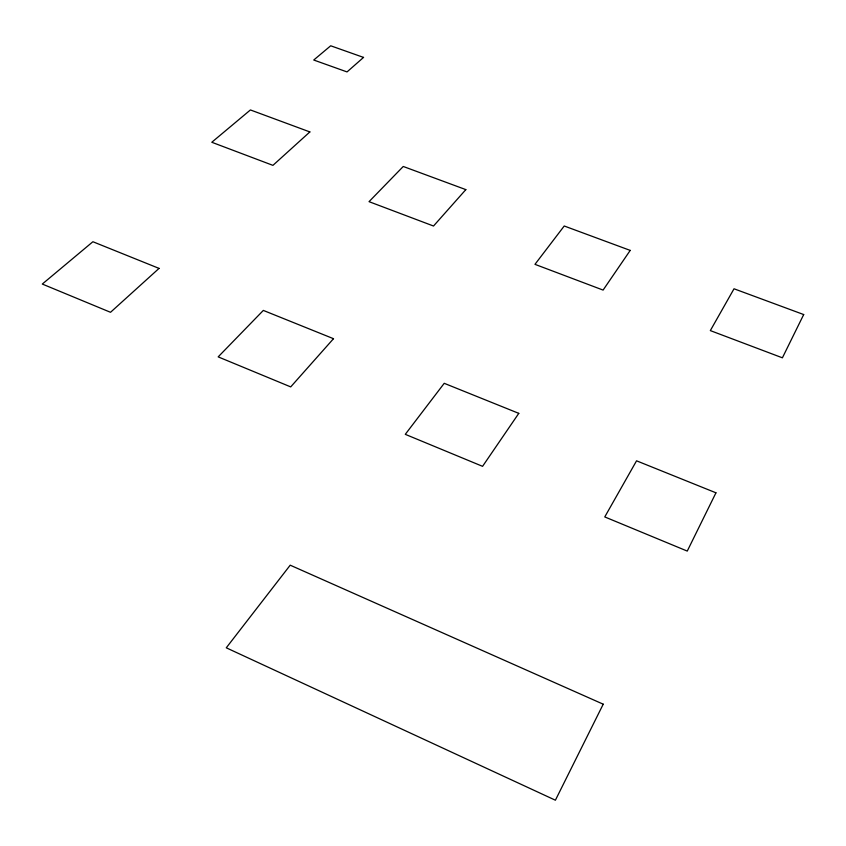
<?xml version="1.0" encoding="UTF-8"?>
<svg xmlns="http://www.w3.org/2000/svg" width="846" height="846" viewBox="0 0 846 846"><rect width="100%" height="100%" fill="white"/><g stroke="black" fill="none" stroke-linecap="round" stroke-linejoin="round"><path stroke-width="1.27" d="M715.949 492.806L687.259 551.084L604.763 516.927L636.552 460.816L715.949 492.806M803.7 314.553L782.402 357.816L710.333 330.596L734.021 288.782L803.7 314.553M603.219 704.189L555.399 800.21L226.273 647.803L290.21 565.181L603.219 704.189M518.788 413.356L482.569 466.336L405.287 434.336L444.224 383.312L518.788 413.356M630.217 250.405L603.092 290.083L534.968 264.343L564.229 225.998L630.217 250.405M333.504 338.696L290.707 386.897L218.173 356.875L263.328 310.419L333.504 338.696M465.839 189.62L433.522 226.019L369.036 201.665L403.246 166.472L465.839 189.62M159.048 268.394L110.519 312.301L42.3 284.055L92.891 241.734L159.048 268.394M309.869 131.934L272.93 165.361L211.796 142.265L250.416 109.948L309.869 131.934M363.547 57.412L347.04 71.921L313.739 60.024L330.701 45.79L363.547 57.412"/></g></svg>
